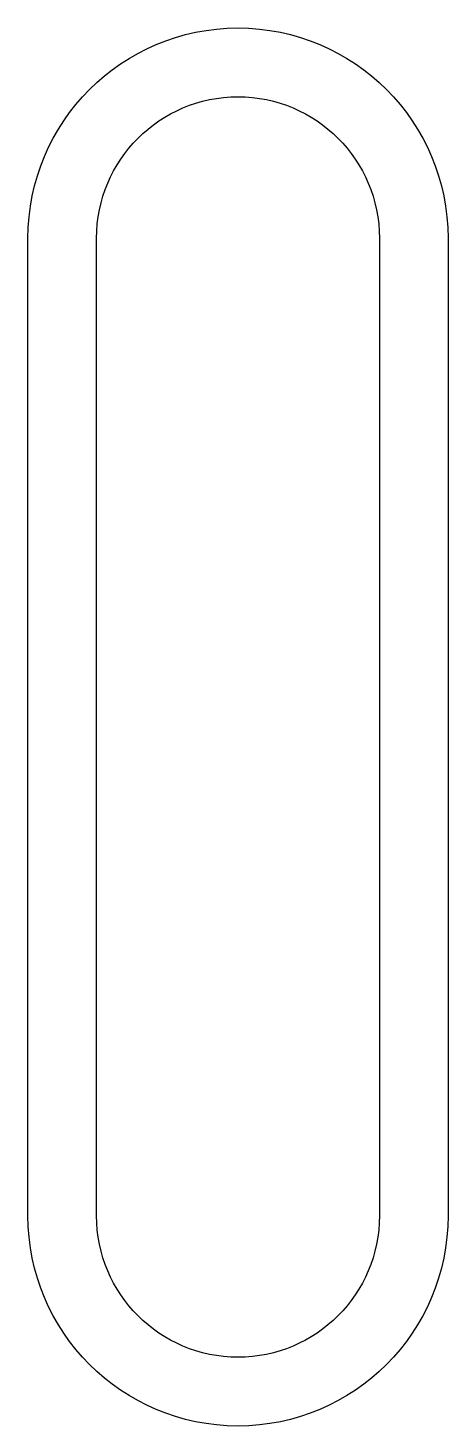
# Model space of a CAD drawing. Header units: millimetres. Extents: x -42.4 to -18.6, y -35.1 to 44.
import ezdxf

# ---------------------------------------------------------------- set-up
doc = ezdxf.new("R2010")
doc.units = ezdxf.units.MM
doc.layers.get('0').update_dxf_attribs({"linetype": 'CONTINUOUS'})

msp = doc.modelspace()

# ---------------------------------------------------------------- linework, layer by layer
for points in [[(-18.6, 32.05), (-18.6, -23.25, -1), (-42.4, -23.25), (-42.4, 32.05, -1)], [(-38.51, 32.05, -1), (-22.49, 32.05), (-22.49, -23.25, -1), (-38.51, -23.25)]]:
    msp.add_lwpolyline(points, format="xyb", close=True)

doc.saveas('drawing.dxf')
